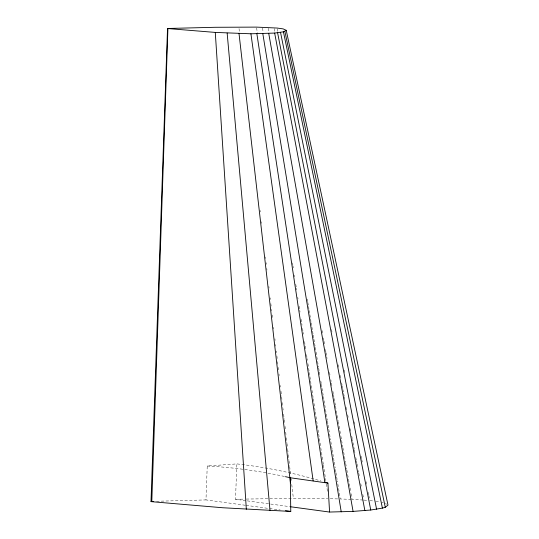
<?xml version="1.0" encoding="UTF-8"?>
<svg xmlns="http://www.w3.org/2000/svg" width="539" height="539" viewBox="0 0 539 539"><rect width="100%" height="100%" fill="white"/><g stroke="black" fill="none" stroke-linecap="round" stroke-linejoin="round"><path stroke-width="0.4" stroke-dasharray="2.69 2.02" d="M245.346 505.265L205.979 499.916L207.239 466.013L236.877 463.897A402.943 326.243 19.2 0 1 320.846 480.95M245.764 500.67L235.496 499.276L236.877 463.897M156.526 501.27L205.979 499.916M235.496 499.276L244.605 499.094M246.262 499.06L268.146 498.73M269.823 498.71L327.739 498.703M330.252 498.75L337.805 498.912M351.253 499.37L340.325 498.973L337.347 480.95M363.118 500.044L352.095 499.397L350.781 492.026M363.899 500.091L367.605 500.401M369.828 500.59L374.288 501.095M247.233 500.866L269.965 503.958M270.699 504.059L289.766 506.653M246.101 505.366L268.813 508.452M269.574 508.553L280.172 509.988M375.777 501.257L380.271 502.004M381.774 502.254L383.29 502.638M385.439 503.439L386.712 504.275M277.302 28.87L277.787 31.329M344.239 370.152L344.724 372.611M354.379 421.835L354.864 424.294M361.137 456.29L361.622 458.75M361.784 459.572L362.262 462.031M366.129 481.718L366.608 484.184M368.218 492.383L368.703 494.849M368.865 495.664L369.343 498.13M274.331 28.621L274.951 31.902M331.498 329.538L331.97 332.004M338.196 364.802L338.667 367.261M340.224 375.461L340.688 377.92M341.625 382.838L342.09 385.297M342.252 386.119L342.716 388.579M342.871 389.394L343.491 392.675M343.653 393.497L344.118 395.956M344.273 396.778L345.054 400.875M346.301 407.437L346.766 409.896M347.702 414.814L348.167 417.274M350.35 428.754L350.815 431.213M351.751 436.132L352.216 438.591M352.371 439.413L352.688 441.057M352.998 442.694L353.618 445.975M353.773 446.791L354.244 449.256M354.399 450.072L355.181 454.175M355.801 457.449L356.266 459.915M356.427 460.73L356.892 463.19M357.047 464.012L357.674 467.293M358.294 470.574L358.603 472.211M358.758 473.033L359.385 476.314M360.786 483.692L361.251 486.151M362.814 494.351L363.434 497.632M268.402 28.271L269.129 32.367M322.113 330.616L322.551 333.068M323.42 337.987L323.858 340.446M324.006 341.261L324.586 344.542M325.462 349.461L325.893 351.913M326.041 352.735L326.621 356.009M326.769 356.831L327.058 358.469M329.531 372.402L329.969 374.854M330.845 379.773L331.135 381.41M331.424 383.054L332.011 386.328M332.88 391.247L333.318 393.699M333.466 394.521L334.045 397.802M334.193 398.617L334.773 401.899M334.921 402.714L335.359 405.173M335.501 405.995L336.087 409.269M336.376 410.907L338.121 420.743M338.27 421.559L340.742 435.492M340.891 436.307L341.47 439.588M341.618 440.403L342.777 446.959M342.925 447.781L343.505 451.055M343.653 451.877L345.546 462.529M345.688 463.345L346.712 469.085M346.853 469.9L349.912 487.108M350.054 487.93L350.64 491.204M262.5 28.062L263.173 32.151M307.297 299.138L307.702 301.597M307.836 302.413L308.382 305.694M308.517 306.509L309.056 309.784M309.191 310.605L309.736 313.88M309.871 314.702L310.41 317.976M310.545 318.792L311.084 322.073M311.225 322.888L311.764 326.162M311.899 326.984L312.438 330.259M312.573 331.081L313.119 334.355M313.253 335.177L313.792 338.452M313.927 339.267L314.473 342.548M314.608 343.363L315.147 346.638M315.281 347.46L318.529 367.113M318.664 367.935L319.209 371.209M319.344 372.031L319.883 375.306M320.833 381.039L321.237 383.492M321.372 384.314L321.918 387.588M322.053 388.41L322.591 391.685M322.726 392.5L323.265 395.781M323.407 396.596L323.946 399.871M324.08 400.693L324.619 403.967M324.754 404.789L327.328 420.346M327.463 421.168L328.008 424.442M328.143 425.264L328.682 428.539M328.817 429.354L330.575 440.006M330.845 441.643L332.064 449.014M332.199 449.829L332.745 453.104M332.88 453.926L333.419 457.2M333.553 458.022L334.099 461.296M334.234 462.118L335.177 467.845M335.453 469.489L335.858 471.942M335.992 472.764L336.531 476.038M336.666 476.86L337.212 480.134M256.604 27.927L257.352 32.839M292.522 262.911L292.899 265.37M293.027 266.185L293.277 267.822M294.402 275.193L294.651 276.83M295.776 284.201L296.282 287.476M296.403 288.291L296.659 289.928M297.784 297.299L298.033 298.936M299.158 306.307L299.657 309.581M299.785 310.397L300.034 312.034M301.16 319.405L301.537 321.864M301.786 323.501L302.035 325.138M302.541 328.413L303.039 331.687M303.167 332.502L303.417 334.14M304.542 341.51L305.795 349.696M306.543 354.615L307.048 357.889M307.169 358.704L307.419 360.342M307.924 363.616L309.17 371.802M309.298 372.624L309.797 375.899M309.925 376.721L310.424 379.995M310.552 380.81L311.178 384.907M311.299 385.722L312.553 393.915M312.681 394.73L313.179 398.004M313.3 398.826L314.554 407.012M314.682 407.828L315.059 410.287M315.308 411.924L316.555 420.11M316.683 420.932L317.936 429.118M318.057 429.94L318.562 433.215M318.684 434.03L319.937 442.216M320.065 443.038L323.319 464.322M323.44 465.144L323.946 468.418M324.067 469.24L325.819 480.7M326.324 483.975L327.449 491.346M239.033 28.587L239.505 32.677M260.047 210.291L260.236 211.928M261.375 221.745L261.563 223.382M265.444 256.941L265.633 258.579M266.104 262.668L266.293 264.305M266.765 268.402L266.96 270.039M268.853 286.404L269.042 288.042M270.174 297.865L270.362 299.502M270.841 303.592L271.124 306.051M271.501 309.325L271.69 310.963M272.161 315.052L272.451 317.511M273.583 327.328L273.772 328.965M274.91 338.788L275.099 340.426M275.57 344.515L275.759 346.153M276.332 351.064L276.52 352.701M276.898 355.976L277.181 358.435M277.558 361.709L277.841 364.162M278.225 367.436L278.508 369.889M278.98 373.985L279.168 375.622M280.307 385.439L280.496 387.076M280.967 391.173L281.533 396.084M281.627 396.899L281.917 399.359M282.295 402.633L282.86 407.538M282.955 408.36L283.143 409.997M283.622 414.087L284.188 418.998M284.282 419.82L284.659 423.095M285.037 426.362L285.32 428.822M285.704 432.096L285.987 434.549M286.364 437.823L286.93 442.735M287.024 443.557L287.597 448.461M287.691 449.283L288.257 454.195M288.352 455.01L288.917 459.922M289.012 460.744L289.584 465.656M289.679 466.471L290.716 475.472M291.1 478.747L291.289 480.384M291.761 484.48L293.371 498.393M207.239 466.013A402.943 326.243 19.2 0 1 284.632 476.496"/><path stroke-width="0.81" d="M285.441 476.671A402.943 326.243 19.2 0 1 290.292 477.763L290.77 511.43L222.661 507.745L151.789 501.701L167.919 28.466L215.243 27.287L256.476 27.112L277.14 28.048L283.123 28.884L286.236 30.319L387.992 505.11L385.277 507.28L382.407 508.122L370.744 510.015L353.065 511.403L329.578 512.043L327.914 483.099A402.943 326.243 19.2 0 0 324.781 482.129M151.789 501.701L151.008 501.553L167.528 28.533L167.919 28.466M167.528 28.533L215.283 32.414L250.925 33.789L274.654 33.068L283.44 31.821L286.236 30.319M151.008 501.553L153.366 501.371M329.437 512.043L290.501 506.754M290.292 477.763L327.914 483.099M285.468 510.709L290.77 511.43M284.882 31.403L385.277 507.28M283.44 31.821L382.407 508.122M280.536 32.387L376.599 509.24M277.598 32.771L370.744 510.015M274.654 33.068L364.869 510.601M268.745 33.465L353.065 511.403M262.816 33.694L341.227 511.855M256.874 33.789L324.909 482.648M250.925 33.789L313.152 480.876M239.013 33.539L290.44 482.931M227.148 33.061L270.019 510.588M215.283 32.414L246.336 509.301"/></g></svg>
